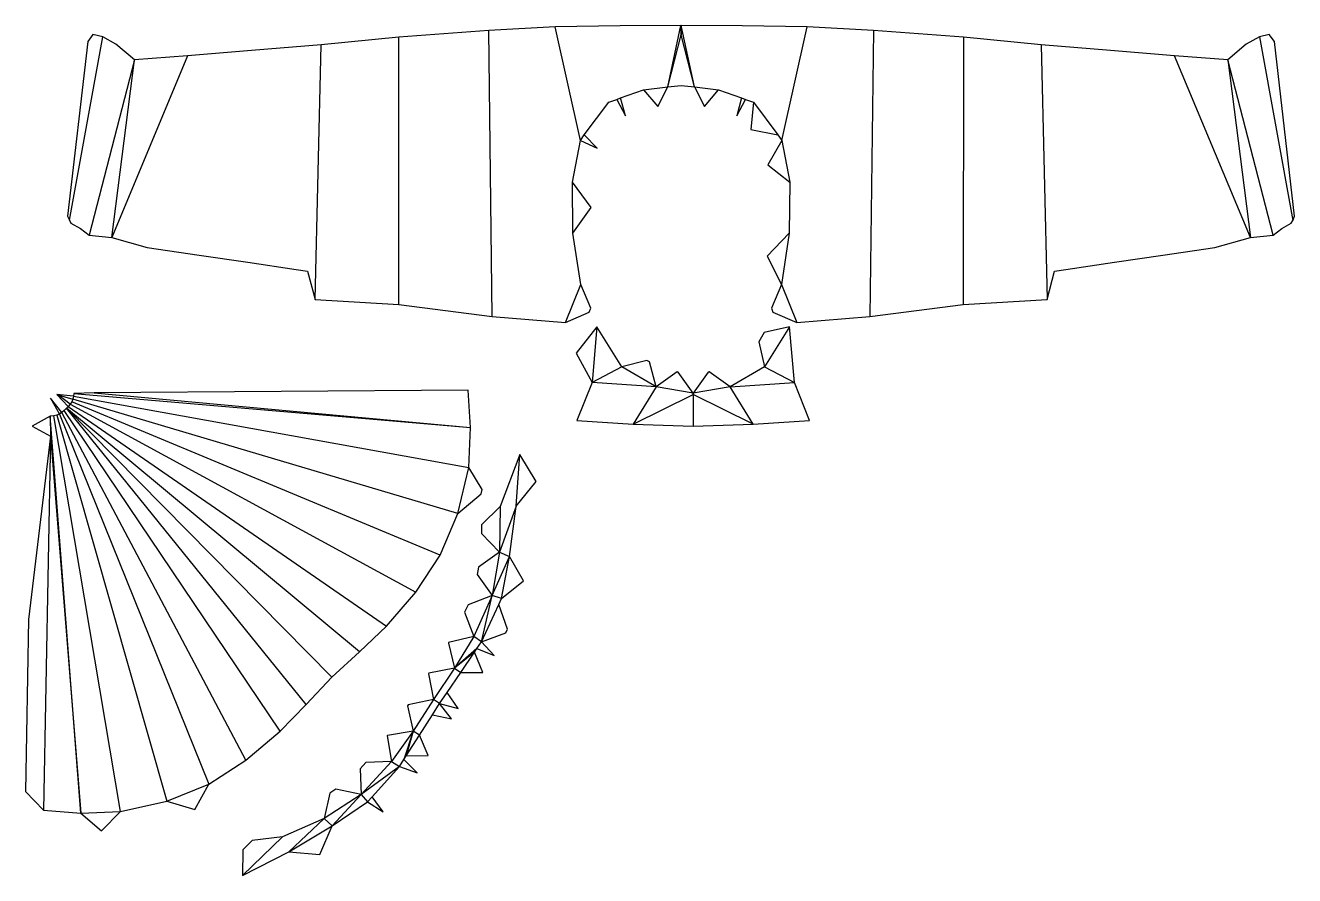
# Model space of a CAD drawing. Extents: x 45 to 463, y 102 to 754.
# Drawn here: x 71.8 to 417.9, y 101.7 to 333.6 of the extents above; entities that cross this region are included whole.
import ezdxf

# ---------------------------------------------------------------- set-up
doc = ezdxf.new("R2010")
doc.units = 0
doc.header["$MEASUREMENT"] = 0
for name, color, linetype in [('CutLine', 1, 'Continuous'), ('MountainLine', 5, 'Continuous'), ('ValleyLine', 5, 'Continuous')]:
    doc.layers.add(name, color=color, linetype=linetype)

msp = doc.modelspace()

# ---------------------------------------------------------------- linework, layer by layer
at = {"layer": 'CutLine', "linetype": 'Continuous'}
for p, q in [((216.27, 333.18), (198.17, 332.16)), ((234.02, 333.46), (216.27, 333.18)), ((250.57, 333.58), (234.02, 333.46)), ((250.63, 330.96), (250.57, 333.58)), ((250.68, 333.58), (250.58, 333.55)), ((267.24, 333.46), (250.68, 333.58)), ((284.99, 333.18), (267.24, 333.46)), ((303.08, 332.16), (284.99, 333.18)), ((88.84, 329.21), (83.32, 281.54)), ((90.22, 331.09), (88.84, 329.21)), ((92.91, 330.5), (90.22, 331.09)), ((96.51, 328.46), (92.91, 330.5)), ((173.62, 330.4), (152.45, 328.24)), ((198.17, 332.16), (173.62, 330.4)), ((327.64, 330.4), (303.08, 332.16)), ((348.81, 328.24), (327.64, 330.4)), ((408.34, 330.5), (404.74, 328.46)), ((411.03, 331.08), (408.34, 330.5)), ((412.41, 329.21), (411.03, 331.08)), ((417.93, 281.54), (412.41, 329.21)), ((101.54, 324.2), (96.51, 328.46)), ((133.48, 326.7), (116.06, 325.27)), ((152.45, 328.24), (133.48, 326.7)), ((367.77, 326.7), (348.81, 328.24)), ((385.19, 325.27), (367.77, 326.7)), ((404.74, 328.46), (399.72, 324.19)), ((116.06, 325.27), (101.54, 324.2)), ((399.72, 324.19), (385.19, 325.27)), ((234.13, 313.81), (240.42, 316.05)), ((240.42, 316.05), (244.26, 311.45)), ((244.26, 311.45), (246.97, 316.79)), ((246.97, 316.79), (250.63, 317.16)), ((250.63, 317.16), (254.29, 316.79)), ((254.29, 316.79), (256.99, 311.45)), ((256.99, 311.45), (260.82, 316.05)), ((260.82, 316.05), (267.13, 313.81)), ((224.24, 303.74), (230.9, 312.64)), ((230.9, 312.64), (233.06, 313.39)), ((233.06, 313.39), (235.43, 308.95)), ((235.43, 308.95), (234.13, 313.81)), ((267.13, 313.81), (265.83, 308.95)), ((265.83, 308.95), (268.2, 313.39)), ((268.2, 313.39), (270.36, 312.64)), ((270.36, 312.64), (269.68, 305.19)), ((269.68, 305.19), (277.01, 303.74)), ((220.98, 290.81), (223.16, 302.22)), ((223.16, 302.22), (227.77, 300.08)), ((227.77, 300.08), (224.24, 303.74)), ((278.1, 302.22), (274.27, 295.58)), ((277.01, 303.74), (278.1, 302.22)), ((274.27, 295.58), (280.26, 290.81)), ((226.07, 283.95), (220.98, 290.81)), ((280.26, 290.81), (280.1, 276.96)), ((221.15, 276.96), (226.07, 283.95)), ((83.32, 281.54), (83.81, 280.43)), ((83.81, 280.43), (84.24, 279.68)), ((417.01, 279.68), (417.44, 280.42)), ((417.44, 280.42), (417.93, 281.54)), ((84.24, 279.68), (86.82, 278.17)), ((86.82, 278.17), (89.2, 276.41)), ((223.25, 262.93), (221.15, 276.96)), ((280.1, 276.96), (274.11, 270.69)), ((412.05, 276.41), (414.43, 278.17)), ((414.43, 278.17), (417.01, 279.68)), ((89.2, 276.41), (95.37, 275.73)), ((95.37, 275.73), (105.06, 273.02)), ((396.19, 273.02), (405.88, 275.73)), ((405.88, 275.73), (412.05, 276.41)), ((105.06, 273.02), (119.23, 270.95)), ((119.23, 270.95), (132.45, 269)), ((274.11, 270.69), (278.01, 262.93)), ((368.8, 269), (382.02, 270.95)), ((382.02, 270.95), (396.19, 273.02)), ((132.45, 269), (145.66, 267.03)), ((145.66, 267.03), (148.78, 266.59)), ((148.78, 266.59), (150.8, 258.82)), ((350.45, 258.82), (352.47, 266.59)), ((352.47, 266.59), (355.59, 267.03)), ((355.59, 267.03), (368.8, 269)), ((226.02, 256.43), (223.25, 262.93)), ((278.01, 262.93), (275.24, 256.43)), ((150.8, 258.82), (173.69, 257.45)), ((173.69, 257.45), (199.11, 254.18)), ((225.59, 255.36), (226.02, 256.43)), ((275.24, 256.43), (275.67, 255.36)), ((302.13, 254.18), (327.57, 257.45)), ((327.57, 257.45), (350.45, 258.82)), ((199.11, 254.18), (219.08, 252.59)), ((219.08, 252.59), (225.59, 255.36)), ((275.67, 255.36), (282.18, 252.59)), ((282.18, 252.59), (302.13, 254.18)), ((227.65, 251.4), (222.02, 244.24)), ((234.44, 240.44), (227.65, 251.4)), ((273.32, 249.79), (271.79, 247.32)), ((280.2, 251.4), (273.32, 249.79)), ((281.52, 236.22), (280.2, 251.4)), ((271.79, 247.32), (273.41, 240.44)), ((222.02, 244.24), (226.34, 236.22)), ((241.28, 242.24), (234.44, 240.44)), ((242.01, 241.82), (241.28, 242.24)), ((243.82, 234.98), (242.01, 241.82)), ((249.58, 239.08), (243.82, 234.98)), ((249.83, 239.04), (249.58, 239.08)), ((253.93, 233.29), (249.83, 239.04)), ((258.03, 239.04), (253.93, 233.28)), ((258.27, 239.08), (258.03, 239.04)), ((264.03, 234.98), (258.27, 239.08)), ((273.41, 240.44), (264.03, 234.98)), ((226.34, 236.22), (222.2, 225.86)), ((285.66, 225.86), (281.52, 236.22)), ((81.77, 228.04), (78.64, 231.96)), ((78.64, 231.96), (81.12, 227.6)), ((84.95, 232.48), (80.38, 232.96)), ((80.38, 232.96), (84.79, 231.69)), ((80.38, 232.96), (83.5, 229.69)), ((84.02, 230.27), (80.59, 232.9)), ((85.05, 233.16), (84.95, 232.48)), ((90.54, 233.35), (85.05, 233.16)), ((192.58, 234.13), (90.54, 233.35)), ((193.23, 223.89), (192.58, 234.13)), ((253.92, 233.28), (253.93, 232.94)), ((82.37, 228.57), (81.77, 228.04)), ((83.05, 229.21), (82.37, 228.57)), ((83.5, 229.69), (83.05, 229.21)), ((84.48, 230.92), (84.02, 230.27)), ((84.79, 231.69), (84.48, 230.92)), ((78.61, 227.06), (73.64, 224.26)), ((79.56, 227.15), (78.61, 227.06)), ((80.35, 227.3), (79.56, 227.15)), ((81.12, 227.6), (80.35, 227.3)), ((222.2, 225.86), (237.59, 224.81)), ((270.27, 224.81), (285.66, 225.86)), ((78.67, 221.56), (72.71, 171.58)), ((73.64, 224.26), (78.67, 221.56)), ((192.71, 213.05), (193.23, 223.89)), ((237.59, 224.81), (253.93, 224.31)), ((253.93, 224.31), (270.27, 224.81)), ((206.65, 216.6), (201.25, 202.35)), ((211.15, 209.18), (206.65, 216.6)), ((196.41, 207.03), (192.71, 213.05)), ((205.67, 202.45), (211.15, 209.18)), ((189.72, 200.5), (196.14, 205.87)), ((196.14, 205.87), (196.41, 207.03)), ((201.25, 202.35), (196.2, 197.41)), ((203.82, 188.73), (205.67, 202.45)), ((184.93, 189.07), (189.72, 200.5)), ((196.2, 197.41), (196.17, 195.01)), ((196.17, 195.01), (201.11, 189.96)), ((178.32, 179.02), (184.93, 189.07)), ((201.11, 189.96), (195.36, 185.84)), ((207.64, 182.08), (203.82, 188.73)), ((195.36, 185.84), (195.03, 183.84)), ((195.03, 183.84), (199.15, 178.09)), ((201.63, 177.32), (207.64, 182.08)), ((170.31, 169.74), (178.32, 179.02)), ((199.15, 178.09), (192.53, 175.59)), ((200.89, 175.62), (201.63, 177.32)), ((192.53, 175.59), (191.6, 173.53)), ((191.6, 173.53), (194.11, 166.91)), ((203.33, 168.98), (200.89, 175.62)), ((72.71, 171.58), (71.82, 124.64)), ((162.95, 162.8), (170.31, 169.74)), ((194.11, 166.91), (187.23, 165.27)), ((196.22, 165.52), (202.86, 167.97)), ((202.86, 167.97), (203.33, 168.98)), ((155.42, 155.82), (162.95, 162.8)), ((187.23, 165.27), (187.17, 165.16)), ((187.17, 165.16), (188.81, 158.29)), ((194.27, 162.7), (194.92, 163.65)), ((196.56, 157.14), (194.27, 162.7)), ((194.92, 163.65), (199.68, 161.73)), ((199.68, 161.73), (196.22, 165.52)), ((148.37, 148.38), (155.42, 155.82)), ((181.87, 156.94), (181.72, 156.73)), ((181.72, 156.73), (183.07, 149.78)), ((188.81, 158.29), (181.87, 156.94)), ((186.84, 151.7), (190.55, 157.15)), ((190.55, 157.15), (196.56, 157.14)), ((183.07, 149.78), (176.16, 148.27)), ((189.88, 147.32), (186.84, 151.7)), ((141.33, 141.09), (148.37, 148.38)), ((176.16, 148.27), (176.02, 148.06)), ((176.02, 148.06), (177.53, 141.15)), ((179.27, 140.01), (182.8, 145.56)), ((182.8, 145.56), (188.02, 144.5)), ((188.02, 144.5), (184.73, 148.69)), ((184.73, 148.69), (189.88, 147.32)), ((131.97, 133.17), (141.33, 141.09)), ((170.57, 139.95), (170.49, 139.84)), ((170.49, 139.84), (171.69, 132.87)), ((177.53, 141.15), (170.57, 139.95)), ((181.65, 134.48), (179.27, 140.01)), ((121.84, 126.69), (131.97, 133.17)), ((164.63, 132.56), (163.11, 130.89)), ((171.69, 132.87), (164.63, 132.56)), ((175.02, 133.42), (175.63, 134.39)), ((178.65, 129.8), (175.02, 133.42)), ((175.63, 134.39), (181.65, 134.48)), ((163.11, 130.89), (163.42, 123.83)), ((166.38, 123.21), (173.81, 131.48)), ((173.81, 131.48), (178.65, 129.8)), ((71.82, 124.64), (76.72, 119.54)), ((117.98, 119.72), (121.84, 126.69)), ((156.51, 125.34), (154.81, 124.25)), ((163.42, 123.83), (156.51, 125.34)), ((97.78, 119.18), (110.36, 122.02)), ((110.36, 122.02), (117.98, 119.72)), ((154.81, 124.25), (153.29, 117.34)), ((155.49, 115.33), (165.11, 121.85)), ((165.11, 121.85), (169.4, 119.12)), ((169.4, 119.12), (166.38, 123.21)), ((76.72, 119.54), (86.94, 118.77)), ((86.94, 118.77), (92.55, 113.98)), ((92.55, 113.98), (97.78, 119.18)), ((153.29, 117.34), (141.96, 112.32)), ((152.13, 107.48), (155.49, 115.33)), ((133.67, 111.27), (131.12, 108.8)), ((141.96, 112.32), (133.67, 111.27)), ((131.12, 108.8), (131, 101.73)), ((131, 101.73), (143.62, 108.21)), ((143.62, 108.21), (152.13, 107.48))]:
    msp.add_line(p, q, dxfattribs=at)
at = {"layer": 'MountainLine', "linetype": 'Continuous'}
for p, q in [((223.16, 302.22), (216.27, 333.18)), ((250.68, 333.58), (250.63, 330.96)), ((278.1, 302.22), (284.99, 333.18)), ((173.69, 257.45), (173.62, 330.4)), ((199.11, 254.18), (198.17, 332.16)), ((246.97, 316.79), (250.63, 330.96)), ((254.29, 316.79), (250.63, 330.96)), ((303.08, 332.16), (302.13, 254.18)), ((327.64, 330.4), (327.57, 257.45)), ((116.06, 325.27), (95.37, 275.73)), ((95.37, 275.73), (101.54, 324.2)), ((405.88, 275.73), (385.19, 325.27)), ((399.72, 324.19), (405.88, 275.73)), ((227.65, 251.4), (226.34, 236.22)), ((234.44, 240.44), (226.34, 236.22)), ((273.41, 240.44), (281.52, 236.22)), ((84.95, 232.48), (84.79, 231.69)), ((84.95, 232.48), (192.71, 213.05)), ((85.05, 233.16), (193.23, 223.89)), ((243.82, 234.98), (237.59, 224.81)), ((253.93, 232.94), (253.94, 233.28)), ((253.93, 232.94), (253.93, 224.31)), ((270.27, 224.81), (264.03, 234.98)), ((141.33, 141.09), (82.37, 228.57)), ((148.37, 148.38), (83.05, 229.21)), ((155.42, 155.82), (83.05, 229.21)), ((162.95, 162.8), (83.05, 229.21)), ((84.02, 230.27), (83.5, 229.69)), ((83.5, 229.69), (170.31, 169.74)), ((84.02, 230.27), (178.32, 179.02)), ((184.93, 189.07), (84.48, 230.92)), ((189.72, 200.5), (84.79, 231.69)), ((86.94, 118.77), (78.61, 227.06)), ((97.78, 119.18), (79.56, 227.15)), ((80.35, 227.3), (110.36, 122.02)), ((81.77, 228.04), (81.12, 227.6)), ((81.12, 227.6), (121.84, 126.69)), ((131.97, 133.17), (81.77, 228.04)), ((78.67, 221.56), (76.72, 119.54)), ((205.67, 202.45), (201.11, 189.96)), ((201.11, 189.96), (199.15, 178.09)), ((201.11, 189.96), (203.82, 188.73)), ((199.15, 178.09), (194.11, 166.91)), ((201.63, 177.32), (199.15, 178.09)), ((196.22, 165.52), (194.11, 166.91)), ((194.27, 162.7), (188.81, 158.29)), ((188.81, 158.29), (190.55, 157.15)), ((184.73, 148.69), (183.07, 149.78)), ((177.53, 141.15), (175.63, 134.39)), ((179.27, 140.01), (177.53, 141.15)), ((171.69, 132.87), (163.42, 123.83)), ((171.69, 132.87), (173.81, 131.48)), ((163.42, 123.83), (153.29, 117.34)), ((163.42, 123.83), (165.11, 121.85)), ((153.29, 117.34), (143.62, 108.21)), ((155.49, 115.33), (153.29, 117.34)), ((141.96, 112.32), (131, 101.73))]:
    msp.add_line(p, q, dxfattribs=at)
at = {"layer": 'ValleyLine', "linetype": 'Continuous'}
for p, q in [((246.97, 316.79), (250.57, 333.58)), ((254.29, 316.79), (250.68, 333.58)), ((83.81, 280.43), (92.91, 330.5)), ((408.34, 330.5), (417.44, 280.42)), ((150.8, 258.82), (152.45, 328.24)), ((348.81, 328.24), (350.45, 258.82)), ((101.54, 324.2), (89.2, 276.41)), ((412.05, 276.41), (399.72, 324.19)), ((240.42, 316.05), (246.97, 316.79)), ((254.29, 316.79), (260.82, 316.05)), ((233.06, 313.39), (234.13, 313.81)), ((267.13, 313.81), (268.2, 313.39)), ((270.36, 312.64), (277.01, 303.74)), ((223.16, 302.22), (224.24, 303.74)), ((278.1, 302.22), (280.26, 290.81)), ((221.15, 276.96), (220.98, 290.81)), ((280.1, 276.96), (278.01, 262.93)), ((219.08, 252.59), (223.25, 262.93)), ((278.01, 262.93), (282.18, 252.59)), ((280.2, 251.4), (273.41, 240.44)), ((243.82, 234.98), (234.44, 240.44)), ((243.82, 234.98), (226.34, 236.22)), ((264.03, 234.98), (281.52, 236.22)), ((90.54, 233.35), (193.23, 223.89)), ((237.59, 224.81), (253.93, 232.94)), ((253.94, 233.28), (243.82, 234.98)), ((264.03, 234.98), (253.92, 233.28)), ((270.27, 224.81), (253.93, 232.94)), ((78.61, 227.06), (78.67, 221.56)), ((78.67, 221.56), (86.94, 118.77)), ((205.67, 202.45), (206.65, 216.6)), ((189.72, 200.5), (192.71, 213.05)), ((201.25, 202.35), (201.11, 189.96)), ((199.15, 178.09), (203.82, 188.73)), ((201.63, 177.32), (203.82, 188.73)), ((196.22, 165.52), (199.15, 178.09)), ((196.22, 165.52), (200.89, 175.62)), ((194.11, 166.91), (188.81, 158.29)), ((194.92, 163.65), (188.81, 158.29)), ((190.55, 157.15), (194.27, 162.7)), ((194.92, 163.65), (196.22, 165.52)), ((188.81, 158.29), (183.07, 149.78)), ((183.07, 149.78), (177.53, 141.15)), ((184.73, 148.69), (186.84, 151.7)), ((182.8, 145.56), (184.73, 148.69)), ((177.53, 141.15), (171.69, 132.87)), ((177.53, 141.15), (175.02, 133.42)), ((175.63, 134.39), (179.27, 140.01)), ((173.81, 131.48), (175.02, 133.42)), ((173.81, 131.48), (163.42, 123.83)), ((110.36, 122.02), (121.84, 126.69)), ((155.49, 115.33), (163.42, 123.83)), ((165.11, 121.85), (166.38, 123.21)), ((86.94, 118.77), (97.78, 119.18)), ((143.62, 108.21), (155.49, 115.33))]:
    msp.add_line(p, q, dxfattribs=at)

doc.saveas('drawing.dxf')
